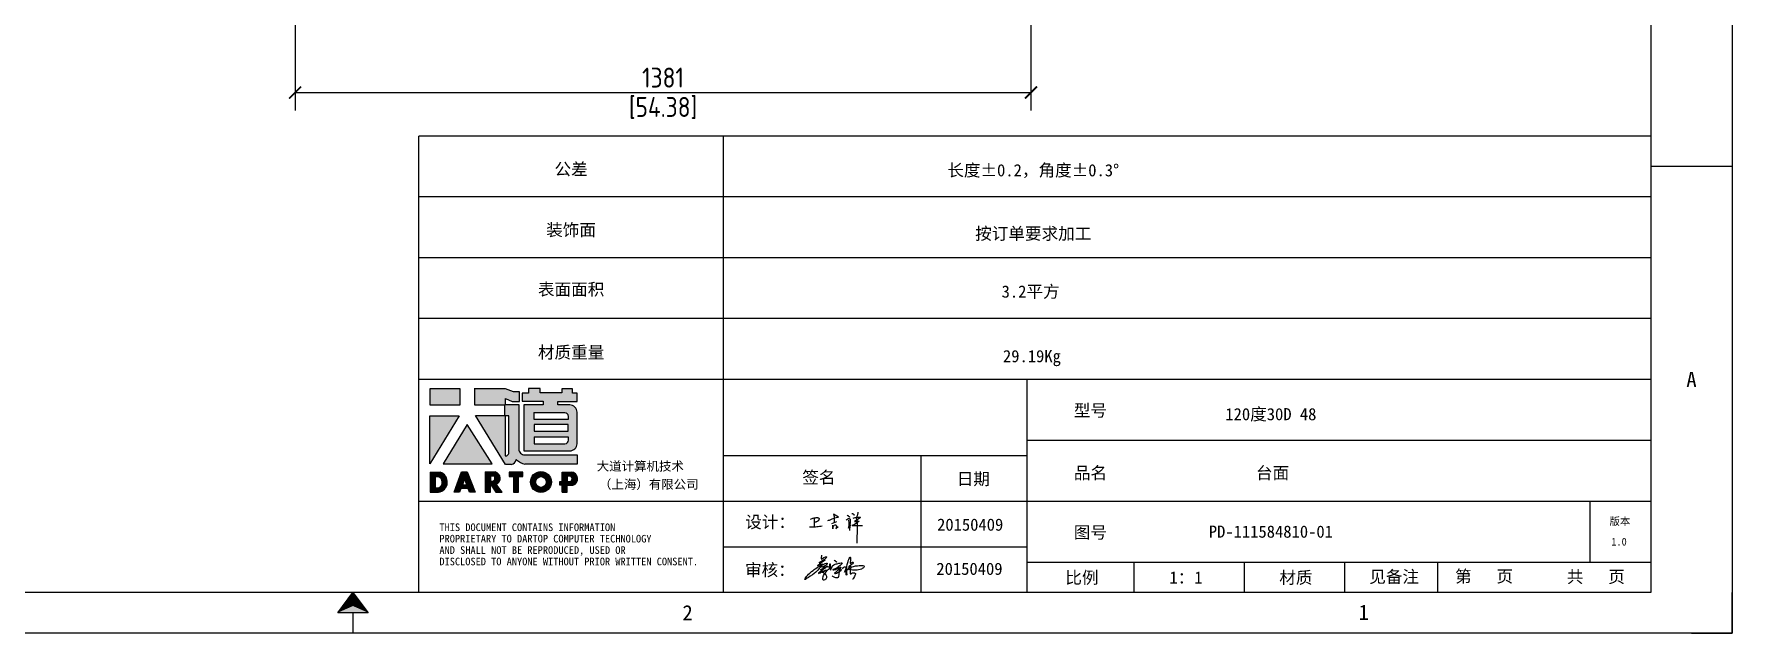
# Model space of a CAD drawing. Header units: inches. Extents: x 777 to 31414, y -57949 to 2393.
# Drawn here: x 26218 to 29406, y -24646 to -23522 of the extents above; entities that cross this region are included whole.
import ezdxf
from ezdxf.enums import TextEntityAlignment as Align

# ---------------------------------------------------------------- set-up
doc = ezdxf.new("R2010")
doc.units = ezdxf.units.IN
doc.header["$LTSCALE"] = 0.605
doc.header["$MEASUREMENT"] = 0
doc.header["$PDMODE"] = 3
doc.header["$PDSIZE"] = 0.25
doc.linetypes.add('DOT', pattern=[0.2, 0.1, -0.1])
doc.layers.get('0').update_dxf_attribs({"linetype": 'CONTINUOUS'})
doc.layers.get('Defpoints').update_dxf_attribs({"linetype": 'CONTINUOUS'})
doc.layers.add('dim', color=2, linetype='CONTINUOUS', lineweight=9)
doc.layers.add('print', color=30, linetype='CONTINUOUS')
doc.layers.add('TITLEBLOCK', color=7, linetype='CONTINUOUS')
doc.styles.add('Dartop', font='')
doc.styles.add('Dartop Text Style', font='gbenor.shx', dxfattribs={"bigfont": 'gbcbig.shx'})
doc.styles.add('hzHT', font='simhei.ttf')
doc.styles.get('Dartop').set_extended_font_data('FangSong_GB2312')
doc.dimstyles.new('Dartop DIM Style', dxfattribs={"dimscale": 15, "dimtxt": 2.5, "dimasz": 1.5, "dimexe": 2.25, "dimexo": 2, "dimtad": 1, "dimdec": 0, "dimdsep": 46, "dimtxsty": 'Dartop Text Style', "dimblk": 'ARCHTICK', "dimcen": 0.09, "dimadec": 1, "dimazin": 0, "dimtfac": 1, "dimtdec": 0, "dimtofl": 0, "dimtmove": 0, "dimatfit": 3, "dimfxl": 0, "dimtolj": 1, "dimtzin": 0, "dimarcsym": 0})

# ---------------------------------------------------------------- blocks, each defined once
blk = doc.blocks.new('*U99')
at = {"color": 254, "linetype": 'Continuous', "extrusion": (0, 0, -1)}
for points in [[(-17, 0.333), (-16.812, 0.25), (-17, 0.5)], [(-17, 0.333), (-17, 0.5), (-17.188, 0.25)], [(-17, 0.333), (-17.188, 0.25), (-16.812, 0.25)]]:
    blk.add_solid(points, dxfattribs=at)
blk = doc.blocks.new('dadao')
for p, q in [((48, 19.2), (44.9, 10.4)), ((44.9, 10.4), (51.2, 10.4)), ((51.2, 10.4), (48, 19.2))]:
    blk.add_line(p, q)
for points in [[(41.8, 121.6), (41.8, 143.7), (-0.4, 143.7), (-0.4, 121.6), (41.8, 121.6)], [(104.8, 122), (104.8, 130.3), (114.1, 126.3), (124.2, 126.3), (124.2, 139.6), (115.9, 139.6), (105.1, 143.9), (61.5, 143.9)], [(61.7, 144), (61.7, 121.3), (103.9, 121.3)], [(113.4, 38.7), (105.1, 38.7), (63, 106.5), (103.9, 106.5), (103.9, 120.9), (103.9, 121.3)], [(109.7, 53.6), (109.7, 106.2), (104.3, 106.2), (104.3, 50.4), (106.6, 50.4)], [(144.6, 94.4), (144.6, 84.8), (192, 84.8), (192, 94.1), (144.9, 94.1)], [(0, 28), (0, 0), (11.8, 0)], [(0.1, 28), (14, 28)], [(76.8, 28.2), (76.8, 0), (84.1, 0), (84.1, 11.1), (91.6, -0.1), (100.3, -0.1), (91.7, 11.1)], [(76.8, 28.2), (90.6, 28.2)], [(120.2, 45), (119.5, 45), (119.5, 44.6)], [(183.7, 0), (183.7, 9.6), (180.6, 9.6), (180.6, 14.9), (183.8, 14.9), (183.8, 28.1), (196.1, 28.1), (196.5, 28.1)], [(7.1, 21.8), (7.1, 6.1), (12, 6.1)], [(7.1, 21.8), (11.4, 21.8)], [(84, 22.7), (84, 15.3), (87.2, 15.3)], [(84, 22.7), (87.3, 22.7)], [(183.7, 0), (190.9, 0), (190.9, 9.6), (198.8, 9.6)], [(194.9, 22.3), (190.8, 22.3), (190.8, 15), (194.4, 15)]]:
    blk.add_lwpolyline(points)
blk.add_lwpolyline([(137.1, 144.2), (137.1, 137.9), (128.3, 137.9), (128.3, 126.5), (157.3, 126.5), (157.3, 121.5), (130.3, 121.5), (130.3, 57.5), (194.4, 57.5, 0.414214), (204.4, 67.5), (204.4, 111.3, 0.414214), (194.4, 121.3), (177.5, 121.3), (177.5, 126.3), (204.7, 126.3), (204.7, 137.7), (198.2, 137.7), (198.2, 143.9), (183.3, 143.9), (183.3, 138), (153, 138), (153, 144.2), (137.1, 144.2)], format="xyb", close=True)
for points in [[(104.8, 122), (123.4, 122), (123.4, 60, 0.414214), (131.4, 52), (204.8, 52), (204.8, 39.1), (131.7, 39.1)], [(144.3, 110.8), (144.3, 101.8), (192.3, 101.8), (192.3, 105.5, 0.414214), (187.3, 110.5), (144.3, 110.5)], [(144.6, 77), (144.6, 67.5), (187.6, 67.5, 0.414214), (192.6, 72.5), (192.6, 76.4), (144.6, 76.4)]]:
    blk.add_lwpolyline(points, format="xyb")
for points in [[(-0.3, 106.2), (40.4, 106.2), (-0.3, 39.7), (-0.3, 106.2)], [(51.7, 94.1), (18.4, 39.3), (86.2, 39.3)], [(43.8, 28.2), (51.8, 28.2), (62.6, -0.1), (55, -0.1), (53.2, 5), (42.9, 5), (41.1, 0), (33.6, 0)], [(110, 28.1), (110, 21.9), (116, 21.9), (116, -0.1), (123.2, -0.1), (123.2, 22), (129.2, 22), (129.2, 28.1), (110, 28.1)]]:
    blk.add_lwpolyline(points, close=True)
for radius in [14.5, 7.44]:
    blk.add_circle((154.2, 14.2), radius)
for centre, radius, start, end in [((99.2, 60.7), 12.6, 305.6399, 325.969), ((9.6, 14.2), 14.4, 278.6604, 72.3203), ((88.6, 19.4), 8.95, 290.6073, 77.2124), ((111.6, 46.7), 8.19, 282.9811, 347.6627), ((136, 61.7), 22.9, 226.7358, 259.3209), ((195.7, 18.6), 9.51, 288.8959, 85.2442), ((8.5, 13.9), 8.49, 294.2143, 69.7177), ((86.4, 19), 3.8, 282.527, 76.7196), ((193.7, 18.7), 3.8, 280.9891, 72.5513)]:
    blk.add_arc(centre, radius, start, end)
blk = doc.blocks.new('h')
for p, q in [((20773.3, -2331.8), (20775.3, -2338.7)), ((20789.1, -2340.9), (20773.5, -2331.9)), ((20775.3, -2338.7), (20775.6, -2351.2)), ((20768.1, -2360.9), (20773, -2359.1)), ((20769.5, -2366.9), (20769.8, -2370.6)), ((20769.8, -2370.6), (20770.9, -2378)), ((20770.9, -2378), (20771.5, -2370.6)), ((20772.4, -2369.3), (20774.9, -2367.8)), ((20773, -2359.1), (20784.1, -2355.2)), ((20775.6, -2351.2), (20775.5, -2357.3)), ((20782.2, -2369.2), (20780, -2377.1)), ((20780, -2377.1), (20788.3, -2371.3)), ((20780.1, -2366.4), (20780.8, -2366.4)), ((20781.9, -2367.4), (20782.2, -2369.2)), ((20845.7, -2343.5), (20848.4, -2353)), ((20848.9, -2370.3), (20847.9, -2424)), ((20848.4, -2353), (20848.9, -2370.3))]:
    blk.add_line(p, q)
for points in [[(20816.8, -2335, -0.053561), (20819.6, -2336.1, -0.075272), (20821.3, -2337.3, -0.005295), (20822.5, -2338.5, -0.009337), (20823.1, -2339.1, -0.026146), (20823.7, -2339.8, -0.016644), (20824.5, -2340.9)], [(20832.1, -2329.2, -0.053561), (20834.9, -2330.3, -0.075272), (20836.7, -2331.5, -0.005295), (20837.8, -2332.6, -0.009337), (20838.5, -2333.3, -0.026146), (20839, -2334, -0.016644), (20839.8, -2335.1)], [(20847.6, -2340.2, 0.021784), (20849.6, -2335.9, 0.028296), (20850.8, -2332.4, 0.008136), (20851.9, -2328.2, 0.028913), (20852.2, -2327, 0.08193), (20852.1, -2325.9, 0.075058), (20851.7, -2324.7, 0.275043)], [(20696.6, -2372.4, 0.002073), (20710.6, -2371.9, 0.016137), (20719.6, -2371.3, 0.008314), (20736.9, -2369.3)], [(20699.1, -2348.2, -0.029745), (20704.6, -2345.4, -0.046842), (20708.4, -2344.2, -0.00919), (20714.3, -2343, -0.018517), (20717.2, -2342.5, -0.037841), (20720.3, -2342.4, -0.039541), (20723.2, -2342.8, -0.149785), (20726, -2344.3, -0.204935), (20726.9, -2346.6, -0.074872), (20726.5, -2348.3, -0.061615), (20725.6, -2350.3, -0.034204), (20723.8, -2352.6, -0.045776), (20722.3, -2354.1, -0.054985), (20720.4, -2355.3, -0.036348), (20717.3, -2356.5, -0.067752), (20715.7, -2356.8, -0.043553), (20713.2, -2356.7)], [(20755, -2351.9, -0.024077), (20759.9, -2350.1, -0.013147), (20768.7, -2346.5, -0.00522), (20775.4, -2344.1, -0.018517), (20777.3, -2343.4, -0.008274), (20786.3, -2341, -0.039541), (20788.3, -2340.8, -0.079216), (20789.4, -2341, -0.204935)], [(20813.5, -2350.1, 0.007348), (20815.9, -2348.7, 0.008421), (20818, -2347.3, 0.009459), (20819.7, -2346.2, -0.016325), (20820.7, -2345.5, -0.173771), (20821.8, -2345.3, -0.085159), (20823.9, -2346, -0.125883), (20826, -2347.9, -0.160659), (20826.6, -2350.1, -0.010447), (20826.5, -2352.3, -0.008247), (20826.2, -2355.1, -0.002698), (20825.3, -2374, 0.001562), (20823.9, -2383.7, 0.016137)], [(20836, -2343.7, -0.02797), (20842.1, -2342.6, -0.048868), (20845.6, -2342.2, -0.00919), (20851.1, -2341.4, -0.018517), (20853.9, -2341.1, -0.037841), (20856.7, -2341.2, -0.039541), (20859.4, -2341.6, -0.018282), (20840.6, -2354.7, -0.000937)]]:
    blk.add_lwpolyline(points, format="xyb")
for points in [[(20711.3, -2343.5), (20711.3, -2343.5), (20711.5, -2355.8), (20710.7, -2368), (20710.6, -2371.9)], [(20821.5, -2350.6), (20822.4, -2359.2), (20822.2, -2364.9), (20821.7, -2369), (20821.3, -2376.3), (20823.6, -2368.5), (20827.2, -2366.3), (20829.5, -2366.3)], [(20840.6, -2354.7), (20850, -2354.7), (20855, -2354.3), (20845.9, -2361.1), (20840.5, -2364), (20833, -2367.5), (20863.2, -2367.4), (20865.9, -2367.3)]]:
    blk.add_lwpolyline(points)
for centre, radius, start, end in [((20773.7, -2371.2), 2.3, 121.9907, 163.6016), ((20787.5, -2406), 40.3, 100.6183, 108.2482), ((20780.8, -2367.6), 1.15, 9.4675, 90)]:
    blk.add_arc(centre, radius, start, end)
blk = doc.blocks.new('_ArchTick')
at = {"color": 0, "linetype": 'ByBlock', "const_width": 0.15}
blk.add_lwpolyline([(-0.5, -0.5), (0.5, 0.5)], dxfattribs=at)
blk = doc.blocks.new('*D103')
at = {"layer": 'Defpoints', "color": 0}
for p in [(27437.1, -23070.9), (27398.8, -24594.4)]:
    blk.add_point(p, dxfattribs=at)
at = {"layer": 'dim', "color": 0, "lineweight": -2}
blk.add_line((27431.6, -23289.3), (27437.1, -23070.9), dxfattribs=at)
at = {"layer": 'dim', "color": 0, "lineweight": -2, "xscale": 22.5, "yscale": 22.5, "zscale": 22.5, "rotation": 88.55862498518808}
blk.add_blockref('_ArchTick', (27437.1, -23070.9), dxfattribs=at)
at = {"layer": 'dim', "color": 0, "insert": (27433.2, -23226.8), "char_height": 37.5, "attachment_point": 5, "rotation": 88.5586, "style": 'Dartop Text Style'}
blk.add_mtext('\\A1;R1524\\P [R60]', dxfattribs=at)
blk = doc.blocks.new('*D105')
at = {"layer": 'Defpoints', "color": 0}
for p in [(26708.3, -23259.4), (28089.7, -23258.7), (28089.7, -23632.1)]:
    blk.add_point(p, dxfattribs=at)
at = {"layer": 'dim', "color": 0, "lineweight": -2}
for p, q in [((26708.3, -23289.4), (26708.3, -23665.8)), ((28089.7, -23288.7), (28089.7, -23665.8)), ((26708.3, -23632.1), (28089.7, -23632.1))]:
    blk.add_line(p, q, dxfattribs=at)
at = {"layer": 'dim', "color": 0, "lineweight": -2, "xscale": 22.5, "yscale": 22.5, "zscale": 22.5, "rotation": 180}
blk.add_blockref('_ArchTick', (26708.3, -23632.1), dxfattribs=at)
at = {"layer": 'dim', "color": 0, "lineweight": -2, "xscale": 22.5, "yscale": 22.5, "zscale": 22.5}
blk.add_blockref('_ArchTick', (28089.7, -23632.1), dxfattribs=at)
at = {"layer": 'dim', "color": 0, "char_height": 37.5, "attachment_point": 5, "style": 'Dartop Text Style'}
for s, insert in [('\\A1;1381', (27399, -23604)), ('\\A1;[54.38]', (27399, -23661))]:
    blk.add_mtext(s, dxfattribs=dict(at, insert=insert))
blk = doc.blocks.new('CAIYUQIANG')
for p, q in [((27656.5, -25055.9), (27658.3, -25054.6)), ((27658.3, -25054.6), (27659.6, -25053.7)), ((27659.6, -25053.7), (27662.2, -25052.1)), ((27662.2, -25052.1), (27664.9, -25050.5)), ((27662.9, -25048.8), (27669.7, -25045.8)), ((27663.2, -25048.6), (27662.9, -25048.8)), ((27663.6, -25048.1), (27663.2, -25048.6)), ((27665.3, -25046.6), (27663.6, -25048.1)), ((27666.3, -25053.5), (27663.6, -25056.9)), ((27664.9, -25050.5), (27668.5, -25048.7)), ((27667.4, -25044.9), (27665.3, -25046.6)), ((27675.7, -25037.4), (27665.9, -25043)), ((27665.9, -25043), (27677.3, -25038.1)), ((27668.2, -25051.4), (27666.3, -25053.5)), ((27670.6, -25042.2), (27667.4, -25044.9)), ((27670.9, -25048.6), (27668.2, -25051.4)), ((27668.5, -25048.7), (27673.6, -25046.3)), ((27668.6, -25056), (27674.9, -25053.6)), ((27672.1, -25054.2), (27668.6, -25056)), ((27670.4, -25028.6), (27669.5, -25034.5)), ((27669.5, -25034.5), (27670.5, -25036.5)), ((27669.7, -25045.8), (27671.3, -25045.2)), ((27670.5, -25036.5), (27674.7, -25033.4)), ((27677.3, -25038.1), (27670.6, -25042.2)), ((27671.5, -25047.3), (27670.9, -25048.6)), ((27671.2, -25051), (27679.4, -25049.8)), ((27674.1, -25050.1), (27671.2, -25051)), ((27671.3, -25045.2), (27672.1, -25045.7)), ((27672.1, -25046.2), (27671.5, -25047.3)), ((27672.1, -25045.7), (27672.1, -25046.2)), ((27675.9, -25052.3), (27672.1, -25054.2)), ((27673.6, -25046.3), (27677.4, -25044.5)), ((27676.2, -25054), (27673.8, -25055.8)), ((27676.5, -25048.8), (27674.1, -25050.1)), ((27674.7, -25033.4), (27678, -25031.9)), ((27674.9, -25053.6), (27676.8, -25053.2)), ((27679.9, -25033), (27675.7, -25037.4)), ((27678.6, -25051.7), (27675.9, -25052.3)), ((27677.2, -25053.4), (27676.2, -25054)), ((27679.1, -25047.4), (27676.5, -25048.8)), ((27676.8, -25053.2), (27677.2, -25053.4)), ((27677.4, -25044.5), (27680, -25043.8)), ((27678, -25031.9), (27679.7, -25031.6)), ((27683.3, -25050.5), (27678.6, -25051.7)), ((27680.6, -25045.9), (27679.1, -25047.4)), ((27679.4, -25049.8), (27681.5, -25049.6)), ((27679.7, -25031.6), (27680.1, -25032.2)), ((27680.1, -25032.2), (27679.9, -25033)), ((27680, -25043.8), (27681.2, -25043.8)), ((27681.2, -25044.7), (27680.6, -25045.9)), ((27681.2, -25043.8), (27681.2, -25044.7)), ((27681.3, -25057.6), (27682.9, -25055.7)), ((27681.5, -25049.6), (27682.7, -25049.7)), ((27682.7, -25049.7), (27683.3, -25050.5)), ((27682.9, -25055.7), (27683.9, -25054.7)), ((27683.9, -25054.7), (27684.6, -25054)), ((27684.6, -25054), (27685.6, -25053.1)), ((27685.6, -25053.1), (27686, -25048.7)), ((27686, -25048.7), (27686.1, -25046.8)), ((27686.1, -25046.8), (27686.2, -25045.4)), ((27686.2, -25045.4), (27686.3, -25045)), ((27686.3, -25045), (27686.6, -25045)), ((27686.6, -25045), (27686.7, -25045.1)), ((27686.7, -25045.1), (27686.9, -25049.2)), ((27686.9, -25049.2), (27686.9, -25051.7)), ((27686.9, -25051.7), (27686.9, -25054.8)), ((27686.9, -25054.8), (27686.9, -25055.8)), ((27686.9, -25055.8), (27687, -25056.5)), ((27688, -25055.9), (27688.6, -25054.6)), ((27688.6, -25054.6), (27689.1, -25053.3)), ((27689.1, -25053.3), (27689.5, -25052.1)), ((27689.5, -25052.1), (27690.2, -25050.1)), ((27690.2, -25050.1), (27690.5, -25049.4)), ((27690.5, -25049.4), (27691.2, -25048.7)), ((27691.2, -25048.7), (27693.8, -25046.9)), ((27692.5, -25055.7), (27691.9, -25055.8)), ((27691.9, -25055.8), (27691.9, -25056.2)), ((27693.9, -25055.2), (27692.5, -25055.7)), ((27693.8, -25046.9), (27694.7, -25046.4)), ((27697.3, -25053.7), (27693.9, -25055.2)), ((27694.7, -25046.4), (27695.8, -25045.9)), ((27695.2, -25055.9), (27696.4, -25055.5)), ((27695.8, -25045.9), (27698.2, -25045)), ((27696.4, -25055.5), (27698.6, -25054.5)), ((27700.1, -25052.2), (27697.3, -25053.7)), ((27698.2, -25045), (27699.9, -25044.7)), ((27698.6, -25054.5), (27700.1, -25053.8)), ((27699.9, -25044.7), (27702.8, -25044)), ((27703.1, -25050.1), (27700.1, -25052.2)), ((27700.1, -25053.8), (27701.4, -25053.2)), ((27703.2, -25055.4), (27700.7, -25057.4)), ((27701.4, -25053.2), (27703, -25052.5)), ((27702.8, -25044), (27704.8, -25043.7)), ((27703, -25052.5), (27704.6, -25051.8)), ((27705.3, -25048.2), (27703.1, -25050.1)), ((27705.1, -25053.8), (27703.2, -25055.4)), ((27704.9, -25055.3), (27704.3, -25056.3)), ((27704.6, -25051.8), (27705.9, -25051.1)), ((27704.8, -25043.7), (27707, -25043.4)), ((27705.1, -25055), (27704.9, -25055.3)), ((27706, -25052.8), (27705.1, -25053.8)), ((27706.3, -25055), (27705.1, -25055)), ((27708, -25045.9), (27705.3, -25048.2)), ((27705.9, -25051.1), (27706.4, -25051.1)), ((27706.6, -25051.6), (27706, -25052.8)), ((27706.8, -25055.3), (27706.3, -25055)), ((27706.4, -25051.1), (27706.6, -25051.6)), ((27707.5, -25055.8), (27706.8, -25055.3)), ((27707, -25043.4), (27708, -25043.4)), ((27707.8, -25056.8), (27707.5, -25055.8)), ((27708, -25043.4), (27709, -25043.5)), ((27710.1, -25044), (27708, -25045.9)), ((27709, -25043.5), (27709.7, -25043.8)), ((27709.7, -25043.8), (27710.1, -25044)), ((27710, -25054.2), (27711.2, -25052.7)), ((27711.2, -25052.7), (27712.6, -25051.4)), ((27712.6, -25051.4), (27713.4, -25050.9)), ((27713.4, -25050.9), (27714.2, -25050.8)), ((27714.2, -25050.8), (27715, -25050.8)), ((27715, -25050.8), (27715.4, -25050.8)), ((27715.5, -25055.4), (27715, -25056.9)), ((27715.4, -25050.8), (27715.6, -25051)), ((27715.9, -25053.9), (27715.5, -25055.4)), ((27715.6, -25051), (27715.8, -25051.2)), ((27715.8, -25051.2), (27715.9, -25051.2)), ((27715.9, -25051.2), (27716, -25051.4)), ((27716, -25053.3), (27715.9, -25053.9)), ((27716, -25051.4), (27716, -25051.4)), ((27716, -25051.4), (27716, -25051.5)), ((27716, -25051.5), (27716.1, -25051.6)), ((27716.1, -25052.4), (27716, -25053.3)), ((27716.1, -25051.6), (27716.1, -25051.8)), ((27716.1, -25051.8), (27716.1, -25052.4)), ((27717.2, -25057.5), (27717.7, -25052.4)), ((27717.7, -25050), (27718.5, -25046)), ((27717.7, -25052.4), (27717.7, -25050)), ((27718.5, -25046), (27720.2, -25040.9)), ((27719, -25056.7), (27720.6, -25055.2)), ((27719, -25056.7), (27720.6, -25055.4)), ((27720.6, -25055.4), (27719, -25056.7)), ((27720.3, -25054.8), (27719.4, -25056.1)), ((27720.2, -25040.9), (27720.7, -25039.5)), ((27721, -25053.7), (27720.3, -25054.8)), ((27720.6, -25055.2), (27721.9, -25054.1)), ((27720.7, -25039.5), (27721.2, -25038)), ((27722.6, -25051.2), (27721, -25053.7)), ((27721.2, -25038), (27721.6, -25036.6)), ((27721.6, -25036.6), (27722.4, -25034.9)), ((27721.8, -25052.4), (27722.1, -25051.2)), ((27721.9, -25054.1), (27721.8, -25052.4)), ((27721.9, -25054.1), (27723.5, -25052.8)), ((27722.2, -25054.5), (27721.9, -25054.1)), ((27722.1, -25051.2), (27722.6, -25049.3)), ((27723.2, -25055.7), (27722.2, -25054.5)), ((27722.4, -25034.9), (27723.3, -25033.3)), ((27722.6, -25049.3), (27723.4, -25048.2)), ((27723.9, -25049.1), (27722.6, -25051.2)), ((27725.1, -25056.1), (27723.2, -25055.7)), ((27723.3, -25033.3), (27723.8, -25032.7)), ((27723.4, -25048.2), (27724, -25048.2)), ((27723.5, -25052.8), (27725.7, -25051.8)), ((27723.8, -25032.7), (27724.4, -25032.7)), ((27724.9, -25047.9), (27723.9, -25049.1)), ((27724.2, -25041.9), (27724, -25042.9)), ((27724, -25042.9), (27724, -25043.8)), ((27724, -25043.8), (27724.5, -25044.5)), ((27724, -25048.2), (27725, -25049.3)), ((27724.7, -25038.7), (27724.2, -25041.9)), ((27724.8, -25054.3), (27724.3, -25057.3)), ((27724.4, -25032.7), (27724.8, -25033.4)), ((27724.5, -25044.5), (27724.9, -25044.1)), ((27726, -25051.7), (27724.6, -25052.3)), ((27724.6, -25052.3), (27724.8, -25054.3)), ((27724.9, -25037.3), (27724.7, -25038.7)), ((27724.8, -25033.4), (27725.1, -25034.5)), ((27725.1, -25035.4), (27724.9, -25037.3)), ((27724.9, -25044.1), (27726.2, -25043.2)), ((27726.1, -25047), (27724.9, -25047.9)), ((27725, -25049.3), (27726, -25051.7)), ((27725.1, -25034.5), (27725.1, -25035.4)), ((27725.7, -25051.8), (27728.1, -25050.8)), ((27727.7, -25045.8), (27726.1, -25047)), ((27726.2, -25043.2), (27727.3, -25042.5)), ((27727.3, -25042.5), (27728.7, -25041.6)), ((27728.8, -25044.9), (27727.7, -25045.8)), ((27728.1, -25050.8), (27730.4, -25049.9)), ((27728.7, -25041.6), (27729.4, -25041.6)), ((27729.8, -25043.2), (27728.8, -25044.9)), ((27729.4, -25041.6), (27729.8, -25042.2)), ((27729.8, -25042.2), (27729.8, -25043.2)), ((27730.4, -25049.9), (27734.3, -25049)), ((27734.3, -25049), (27736.4, -25048.5)), ((27736.4, -25048.5), (27738, -25048.5)), ((27738, -25048.5), (27741.4, -25048.2)), ((27742.8, -25055.5), (27739.9, -25056.2)), ((27741.4, -25048.2), (27743.3, -25048.1)), ((27745.3, -25054.8), (27742.8, -25055.5)), ((27743.3, -25048.1), (27745.9, -25048.1)), ((27747, -25053.9), (27745.3, -25054.8)), ((27745.9, -25048.1), (27747.9, -25048.3)), ((27749, -25052.8), (27747, -25053.9)), ((27747.9, -25048.3), (27749.6, -25048.7)), ((27749.8, -25051.7), (27749, -25052.8)), ((27749.6, -25048.7), (27750.5, -25049.8)), ((27750.6, -25050.8), (27749.8, -25051.7)), ((27750.5, -25049.8), (27750.6, -25050.8)), ((27639.2, -25074.1), (27639.8, -25072.4)), ((27640.1, -25074.1), (27639.2, -25074.1)), ((27639.8, -25072.4), (27641, -25070.5)), ((27641.8, -25073.4), (27640.1, -25074.1)), ((27641, -25070.5), (27642.4, -25068.7)), ((27643.4, -25072.1), (27641.8, -25073.4)), ((27642.4, -25068.7), (27644.1, -25066.6)), ((27645.7, -25070.6), (27643.4, -25072.1)), ((27644.1, -25066.6), (27646.1, -25064.4)), ((27649.4, -25068), (27645.7, -25070.6)), ((27646.1, -25064.4), (27648.2, -25062.5)), ((27648.2, -25062.5), (27649.9, -25061)), ((27653.3, -25065.6), (27649.4, -25068)), ((27649.9, -25061), (27651.9, -25059.4)), ((27651.9, -25059.4), (27654.7, -25057.2)), ((27656.6, -25063.3), (27653.3, -25065.6)), ((27654.7, -25057.2), (27656.5, -25055.9)), ((27659.8, -25060.4), (27656.6, -25063.3)), ((27660.6, -25059.8), (27659.8, -25060.4)), ((27663.6, -25056.9), (27660.6, -25059.8)), ((27667.5, -25060.4), (27664.9, -25062)), ((27664.9, -25062.9), (27667.7, -25061.6)), ((27664.9, -25062), (27664.9, -25062.9)), ((27670.3, -25058.4), (27667.5, -25060.4)), ((27667.7, -25061.6), (27670.5, -25060.2)), ((27672, -25057.1), (27670.3, -25058.4)), ((27670.5, -25060.2), (27673.3, -25059)), ((27672.5, -25060.1), (27671.9, -25060.4)), ((27671.9, -25060.4), (27674.3, -25061.5)), ((27673.8, -25055.8), (27672, -25057.1)), ((27673.8, -25059.6), (27672.5, -25060.1)), ((27672.7, -25072.4), (27673.6, -25068.9)), ((27672.7, -25073.7), (27672.7, -25072.4)), ((27672.9, -25074.4), (27672.7, -25073.7)), ((27673.5, -25075.1), (27672.9, -25074.4)), ((27673.3, -25059), (27675.5, -25058)), ((27674.1, -25075.4), (27673.5, -25075.1)), ((27673.6, -25068.9), (27674.3, -25066.8)), ((27675.2, -25059.1), (27673.8, -25059.6)), ((27675, -25075.4), (27674.1, -25075.4)), ((27674.3, -25061.5), (27677.2, -25063.7)), ((27674.3, -25066.8), (27675.3, -25065)), ((27676.4, -25074.9), (27675, -25075.4)), ((27677.8, -25058), (27675.2, -25059.1)), ((27675.3, -25065), (27676.4, -25063.4)), ((27675.5, -25058), (27677.9, -25056.9)), ((27676.4, -25063.4), (27677.5, -25061.9)), ((27677.2, -25074.4), (27676.4, -25074.9)), ((27677.2, -25063.7), (27678.8, -25065.4)), ((27678.3, -25073.5), (27677.2, -25074.4)), ((27677.5, -25061.9), (27679.6, -25059.6)), ((27679, -25057.7), (27677.8, -25058)), ((27677.9, -25056.9), (27680, -25056.9)), ((27679.1, -25072.5), (27678.3, -25073.5)), ((27678.8, -25065.4), (27679.4, -25066.6)), ((27680, -25057.5), (27679, -25057.7)), ((27679.8, -25071), (27679.1, -25072.5)), ((27679.4, -25066.6), (27679.9, -25067.9)), ((27679.6, -25059.6), (27680.6, -25058.4)), ((27680, -25070), (27679.8, -25071)), ((27679.9, -25067.9), (27680, -25069)), ((27680, -25056.9), (27680.5, -25057.1)), ((27680.5, -25057.1), (27680, -25057.5)), ((27680, -25069), (27680, -25070)), ((27680.6, -25058.4), (27681.3, -25057.6)), ((27687, -25056.5), (27687.2, -25056.9)), ((27687.2, -25056.9), (27687.5, -25056.9)), ((27687.5, -25056.9), (27687.8, -25056.5)), ((27687.8, -25056.5), (27688, -25055.9)), ((27691, -25067.9), (27690.7, -25067.5)), ((27691.8, -25068.5), (27691, -25067.9)), ((27692.9, -25069.4), (27691.8, -25068.5)), ((27691.9, -25056.2), (27693.4, -25056.2)), ((27694, -25070.3), (27692.9, -25069.4)), ((27693.4, -25056.2), (27695.2, -25055.9)), ((27695.5, -25070.9), (27694, -25070.3)), ((27695.5, -25062.1), (27695, -25062.5)), ((27695, -25062.5), (27695, -25062.8)), ((27695, -25062.8), (27695.4, -25063)), ((27695.4, -25063), (27696.6, -25063)), ((27696.5, -25061.2), (27695.5, -25062.1)), ((27697.1, -25071.4), (27695.5, -25070.9)), ((27698, -25059.9), (27696.5, -25061.2)), ((27696.6, -25063), (27698.7, -25062.4)), ((27699, -25071.4), (27697.1, -25071.4)), ((27700.7, -25057.4), (27698, -25059.9)), ((27698.7, -25062.4), (27701.9, -25060.7)), ((27700.5, -25071.4), (27699, -25071.4)), ((27701.7, -25070.7), (27700.5, -25071.4)), ((27702.4, -25068.8), (27701.7, -25070.7)), ((27701.9, -25060.7), (27705, -25058.6)), ((27702.9, -25065), (27702.4, -25068.8)), ((27703, -25063.9), (27702.9, -25065)), ((27703.4, -25059.2), (27703, -25063.9)), ((27703.5, -25058.1), (27703.4, -25059.2)), ((27703.9, -25057), (27703.5, -25058.1)), ((27704.3, -25056.3), (27703.9, -25057)), ((27705, -25058.6), (27706.4, -25057.7)), ((27706.4, -25057.7), (27707.4, -25057)), ((27707.4, -25057), (27707.8, -25056.8)), ((27713.7, -25060.6), (27714.5, -25059.1)), ((27714, -25059.3), (27713.7, -25060.1)), ((27713.7, -25060.1), (27713.7, -25060.6)), ((27714.3, -25058.6), (27714, -25059.3)), ((27715, -25056.9), (27714.3, -25058.6)), ((27714.5, -25059.1), (27715.1, -25058.3)), ((27715.1, -25058.3), (27715.6, -25057.9)), ((27715.6, -25057.9), (27716.2, -25057.8)), ((27716.2, -25057.8), (27716.9, -25057.9)), ((27716.6, -25063.7), (27716.8, -25062.6)), ((27716.6, -25064.9), (27716.6, -25063.7)), ((27717, -25065.4), (27716.6, -25064.9)), ((27716.8, -25062.6), (27717, -25060.1)), ((27716.9, -25057.9), (27717.2, -25058.1)), ((27717, -25060.1), (27717.1, -25058.6)), ((27718.3, -25066.4), (27717, -25065.4)), ((27717.1, -25058.6), (27717.2, -25057.5)), ((27717.2, -25058.1), (27717.6, -25058.7)), ((27717.6, -25058.7), (27717.6, -25060.8)), ((27717.6, -25060.8), (27717.6, -25062.5)), ((27717.6, -25062.5), (27717.7, -25064.3)), ((27717.7, -25064.3), (27717.7, -25065.5)), ((27717.7, -25065.5), (27718.3, -25066.4)), ((27719.4, -25056.1), (27719, -25056.7)), ((27724.3, -25057.3), (27724.1, -25059.8)), ((27724.1, -25059.8), (27724.2, -25062.5)), ((27724.2, -25062.5), (27724.5, -25063.9)), ((27724.3, -25057.3), (27724.3, -25057.3)), ((27724.5, -25063.9), (27726.1, -25063.8)), ((27728.6, -25056.9), (27725.1, -25056.1)), ((27726.1, -25063.8), (27727.2, -25062.4)), ((27727.2, -25062.4), (27728.7, -25061.7)), ((27731.5, -25056.9), (27728.6, -25056.9)), ((27728.7, -25061.7), (27730.6, -25061.7)), ((27729.9, -25073.7), (27728.8, -25073.7)), ((27730.7, -25072), (27729.9, -25073.7)), ((27730.6, -25061.7), (27732.5, -25061.7)), ((27732.4, -25068.5), (27730.7, -25072)), ((27734.6, -25056.9), (27731.5, -25056.9)), ((27733.1, -25067), (27732.4, -25068.5)), ((27732.5, -25061.7), (27734, -25062.9)), ((27734, -25064.2), (27733.1, -25067)), ((27734, -25062.9), (27734, -25064.2)), ((27736.4, -25056.9), (27734.6, -25056.9)), ((27737.5, -25056.9), (27736.4, -25056.9)), ((27739.9, -25056.2), (27737.5, -25056.9))]:
    blk.add_line(p, q)
blk.add_lwpolyline([(27694.2, -25038.4, -0.053561), (27695.8, -25039, -0.075272), (27696.8, -25039.7, -0.005295), (27697.5, -25040.4, -0.009337), (27697.9, -25040.8, -0.026146), (27698.2, -25041.2, -0.016644), (27698.7, -25041.9)], format="xyb")

msp = doc.modelspace()

# ---------------------------------------------------------------- hatches: boundary and pattern name
at = {"layer": 'TITLEBLOCK'}
for points in [[(27018.06, -24188.27), (26961.11, -24188.27), (26961.11, -24218.03), (27018.06, -24218.03)], [(27016.23, -24238.85), (26961.26, -24238.85), (26961.26, -24328.59)], [(27031.47, -24255.13), (26986.53, -24329.19), (27078.03, -24329.19)], [(27136.13, -24344.35), (27110.12, -24344.35), (27110.12, -24352.6), (27118.24, -24352.6), (27118.24, -24382.32), (27127.95, -24382.32), (27127.95, -24352.58), (27136.13, -24352.58)]]:
    msp.add_hatch(color=0, dxfattribs=at).paths.add_polyline_path(points)
h = msp.add_hatch(color=0, dxfattribs=at)
h.paths.add_polyline_path([(27103.18, -24206.35), (27115.75, -24211.78), (27129.34, -24211.78), (27129.34, -24193.8), (27118.12, -24193.8), (27103.52, -24188.03), (27044.97, -24188.03), (27044.97, -24218.45), (27101.93, -24218.45), (27101.93, -24219.06), (27101.93, -24238.5), (27046.7, -24238.5), (27103.51, -24329.94), (27114.76, -24329.94, 0.2793748), (27122.97, -24321.95), (27122.97, -24321.53), (27123.97, -24321.53, 0.1431454), (27139.46, -24329.41), (27238.18, -24329.41), (27238.18, -24312.07), (27139.03, -24312.07, -0.4142136), (27128.24, -24301.27), (27128.24, -24217.49), (27103.18, -24217.49)])
h.paths.add_polyline_path([(27102.51, -24238.89), (27109.75, -24238.89), (27109.75, -24309.86, -0.0889357), (27105.55, -24314.17), (27102.48, -24314.17)], flags=16)
h = msp.add_hatch(color=0, dxfattribs=at)
h.paths.add_polyline_path([(27238.01, -24196.32), (27229.22, -24196.32), (27229.22, -24187.96), (27209.15, -24187.96), (27209.15, -24195.9), (27168.16, -24195.9), (27168.16, -24187.54), (27146.69, -24187.54), (27146.69, -24196.05), (27134.83, -24196.05), (27134.83, -24211.46), (27173.97, -24211.46), (27173.97, -24218.27), (27137.5, -24218.27), (27137.5, -24304.53), (27224.09, -24304.53, 0.4142136), (27237.59, -24291.03), (27237.59, -24231.96, 0.4142136), (27224.09, -24218.46), (27201.2, -24218.46), (27201.2, -24211.77), (27238.01, -24211.77)])
h.paths.add_polyline_path([(27214.53, -24233.08, -0.4142136), (27221.28, -24239.83), (27221.28, -24244.78), (27156.45, -24244.78), (27156.45, -24233.08)], flags=16)
h.paths.add_polyline_path([(27220.86, -24255.23), (27220.86, -24267.76), (27156.86, -24267.76), (27156.86, -24255.23)], flags=16)
h.paths.add_polyline_path([(27221.69, -24279.04), (27221.69, -24284.41, -0.4142136), (27214.94, -24291.16), (27156.86, -24291.16), (27156.86, -24279.04)], flags=16)
h = msp.add_hatch(color=0, dxfattribs=at)
h.paths.add_polyline_path([(26980.52, -24344.48), (26961.66, -24344.48), (26961.66, -24382.21), (26977.55, -24382.21, 0.7930159)])
h.paths.add_polyline_path([(26977.83, -24373.95), (26971.23, -24373.95), (26971.23, -24352.74), (26977.1, -24352.74, -0.6713609)], flags=16)
h = msp.add_hatch(color=0, dxfattribs=at)
h.paths.add_polyline_path([(27031.61, -24344.17), (27020.85, -24344.17), (27007.01, -24382.25), (27017.2, -24382.25), (27019.6, -24375.5), (27033.41, -24375.5), (27035.86, -24382.33), (27046.14, -24382.33)])
h.paths.add_polyline_path([(27030.77, -24368.23), (27022.21, -24368.23), (27026.41, -24356.26)], flags=16)
h = msp.add_hatch(color=0, dxfattribs=at)
h.paths.add_polyline_path([(27083.92, -24344.2), (27065.37, -24344.2), (27065.37, -24382.27), (27075.17, -24382.27), (27075.17, -24367.18), (27085.25, -24382.41), (27097.09, -24382.41), (27085.5, -24367.27, 0.7440549)])
h.paths.add_polyline_path([(27075.08, -24361.54), (27075.08, -24351.54), (27079.46, -24351.54, -0.796809), (27079.4, -24361.54)], flags=16)
h = msp.add_hatch(color=0, dxfattribs=at)
h.paths.add_polyline_path([(27150.26, -24363.1, 1), (27189.36, -24363.1, 1)])
h.paths.add_polyline_path([(27179.85, -24363.1, -1), (27159.77, -24363.1, -1)], flags=16)
h = msp.add_hatch(color=0, dxfattribs=at)
h.paths.add_polyline_path([(27226.86, -24344.29), (27226.3, -24344.29), (27209.76, -24344.29), (27209.76, -24362.06), (27205.38, -24362.06), (27205.38, -24369.27), (27209.69, -24369.27), (27209.69, -24382.21), (27219.35, -24382.21), (27219.35, -24369.22), (27229.95, -24369.22, 0.8123038)])
h.paths.add_polyline_path([(27219.2, -24362.01), (27219.2, -24352.07), (27224.7, -24352.07, -0.7782134), (27224.13, -24362.01)], flags=16)

# ---------------------------------------------------------------- linework, layer by layer
at = {"layer": 'print'}
msp.add_lwpolyline([(24568.44, -21296.13), (29405.82, -21296.13), (29405.82, -24646.49), (24568.44, -24646.49)], close=True, dxfattribs=at)
at = {"layer": 'TITLEBLOCK', "color": 0}
for p, q in [((29253.53, -21372.28), (29253.53, -24570.34)), ((26940.64, -24570.34), (26940.64, -23713.72)), ((29253.53, -23713.72), (26940.64, -23713.72)), ((27511.73, -23713.72), (27511.73, -24570.34)), ((29405.82, -23770.83), (29253.53, -23770.83)), ((29253.53, -23827.94), (26940.64, -23827.94)), ((29253.53, -23942.15), (26940.64, -23942.15)), ((29253.53, -24056.37), (26940.64, -24056.37)), ((29253.53, -24170.59), (26940.64, -24170.59)), ((28082.81, -24570.34), (28082.81, -24170.59)), ((28082.81, -24284.8), (29253.53, -24284.8)), ((27511.73, -24313.36), (28082.81, -24313.36)), ((27882.93, -24313.36), (27882.93, -24570.34)), ((26940.64, -24399.02), (27511.73, -24399.02)), ((27511.73, -24399.02), (29253.53, -24399.02)), ((29139.31, -24513.24), (29139.31, -24399.02)), ((27511.73, -24484.68), (28082.81, -24484.68)), ((28082.81, -24513.24), (29253.53, -24513.24)), ((28283.73, -24570.34), (28283.73, -24513.24)), ((28490.79, -24570.34), (28490.79, -24513.24)), ((28679.03, -24570.34), (28679.03, -24513.24)), ((28853.77, -24570.34), (28853.77, -24513.24)), ((29253.53, -24570.34), (24720.73, -24570.34)), ((29405.82, -24646.49), (29405.82, -24570.34)), ((26816.91, -24608.42), (26816.91, -24646.49)), ((29329.68, -24646.49), (29405.82, -24646.49))]:
    msp.add_line(p, q, dxfattribs=at)
at = {"layer": 'TITLEBLOCK', "color": 0, "linetype": 'DOT'}
msp.add_line((29405.82, -21372.28), (29405.82, -24570.34), dxfattribs=at)
at = {"layer": 'TITLEBLOCK', "color": 0}
msp.add_lwpolyline([(26816.91, -24570.34), (26845.46, -24608.42), (26788.36, -24608.42), (26816.91, -24570.34)], close=True, dxfattribs=at)

# ---------------------------------------------------------------- block references
for name, p, xscale, yscale, zscale in [('dadao', (26961.66, -24382.21), 1.349832906196347, 1.349832906196347, 1.349832906196347), ('h', (15552.15, -23057.88), 0.585704211006083, 0.585704211006083, 0.585704211006083)]:
    msp.add_blockref(name, p, dxfattribs=dict(at, xscale=xscale, yscale=yscale, zscale=zscale))
at = {"layer": 'TITLEBLOCK'}
msp.add_blockref('CAIYUQIANG', (26.1, 528.38), dxfattribs=at)
at = {"layer": 'TITLEBLOCK', "color": 0, "linetype": 'Continuous', "xscale": 152.2888407109637, "yscale": 152.2888407109637, "zscale": 152.2888407109637}
msp.add_blockref('*U99', (24228, -24646.49), dxfattribs=at)

# ---------------------------------------------------------------- texts
at = {"layer": 'TITLEBLOCK', "color": 0}
for s, height, style, p in [('公差', 22.843, 'hzHT', (27226.43, -23775.84)), ('长度%%P0.2，角度%%P0.3%%D', 22.8433, 'hzHT', (28093.99, -23777.9)), ('装饰面', 22.843, 'hzHT', (27226.43, -23889.71)), ('按订单要求加工', 22.843, 'hzHT', (28093.99, -23896.68)), ('表面面积', 22.843, 'hzHT', (27226.43, -24001.39)), ('3.2平方', 22.843, 'hzHT', (28089.03, -24005.56)), ('材质重量', 22.843, 'hzHT', (27226.43, -24119.64)), ('29.19Kg', 22.843, 'hzHT', (28091.51, -24126.81)), ('A', 28.55, 'Dartop', (29329.68, -24170.59)), ('型号', 22.843, 'hzHT', (28201.33, -24228.69)), ('120度30D 48', 22.843, 'hzHT', (28540.08, -24235.7)), ('签名', 22.843, 'hzHT', (27691.58, -24354.33)), ('日期', 22.843, 'hzHT', (27981.44, -24357.14)), ('品名', 22.843, 'hzHT', (28201.33, -24345.96)), ('台面', 22.843, 'hzHT', (28543.27, -24345.96)), ('20150409', 22.843, 'hzHT', (27975.58, -24443.02)), ('图号', 22.843, 'hzHT', (28201.33, -24457.61)), ('PD-111584810-01', 22.8433, 'hzHT', (28540.08, -24456.12)), ('版本', 14.277, 'hzHT', (29195.32, -24436.92)), ('1.0', 14.277, 'Dartop', (29193.6, -24475.08)), ('20150409', 22.843, 'hzHT', (27974.22, -24525.91)), ('比例', 22.843, 'hzHT', (28185.4, -24542.38)), ('1：1', 22.843, 'hzHT', (28380.69, -24542.38)), ('材质', 22.843, 'hzHT', (28587.02, -24542.38)), ('见备注', 22.843, 'hzHT', (28771.55, -24540.71)), ('第   页', 22.843, 'hzHT', (28940.39, -24540.01)), ('共   页', 22.843, 'hzHT', (29150.23, -24540.85)), ('2', 28.55, 'Dartop', (27445.1, -24608.42)), ('1', 28.55, 'Dartop', (28714.5, -24607.51))]:
    msp.add_text(s, height=height, dxfattribs=dict(at, style=style)).set_placement(p, align=Align.MIDDLE_CENTER)
at = {"layer": 'TITLEBLOCK', "color": 0, "style": 'hzHT'}
for s, height, p in [('大道计算机技术', 17.132, (27274.48, -24341.73)), ('（上海）有限公司', 17.132, (27278.79, -24375.87)), ('THIS DOCUMENT CONTAINS INFORMATION', 14.2771, (26979.19, -24455.13)), ('设计：', 22.843, (27553.2, -24449.5)), ('PROPRIETARY TO DARTOP COMPUTER TECHNOLOGY', 14.2771, (26979.19, -24476.54)), ('AND SHALL NOT BE REPRODUCED, USED OR', 14.2771, (26979.19, -24497.96)), ('DISCLOSED TO ANYONE WITHOUT PRIOR WRITTEN CONSENT.', 14.2771, (26979.19, -24519.37)), ('审核：', 22.843, (27552.86, -24539.46))]:
    msp.add_text(s, height=height, dxfattribs=at).set_placement(p)

# ---------------------------------------------------------------- dimensions: what is measured, and where the dimension line sits
at = {"layer": 'dim'}
dim = msp.add_radius_dim(center=(27398.8, -24594.42), mpoint=(27437.13, -23070.9), dimstyle='Dartop DIM Style', override={"dimscale": 15, "dimpost": '\\X'}, dxfattribs=at)
dim.commit()
dim.dimension.update_dxf_attribs({"geometry": '*D103', "text_midpoint": (27433.21, -23226.85), "dimtype": 164})
dim = msp.add_linear_dim(base=(28089.65, -23632.08), p1=(26708.32, -23259.37), p2=(28089.65, -23258.73), dimstyle='Dartop DIM Style', override={"dimscale": 15, "dimpost": '\\X'}, dxfattribs=at)
dim.commit()
dim.dimension.update_dxf_attribs({"geometry": '*D105', "text_midpoint": (27398.99, -23632.08)})

doc.saveas('drawing.dxf')
